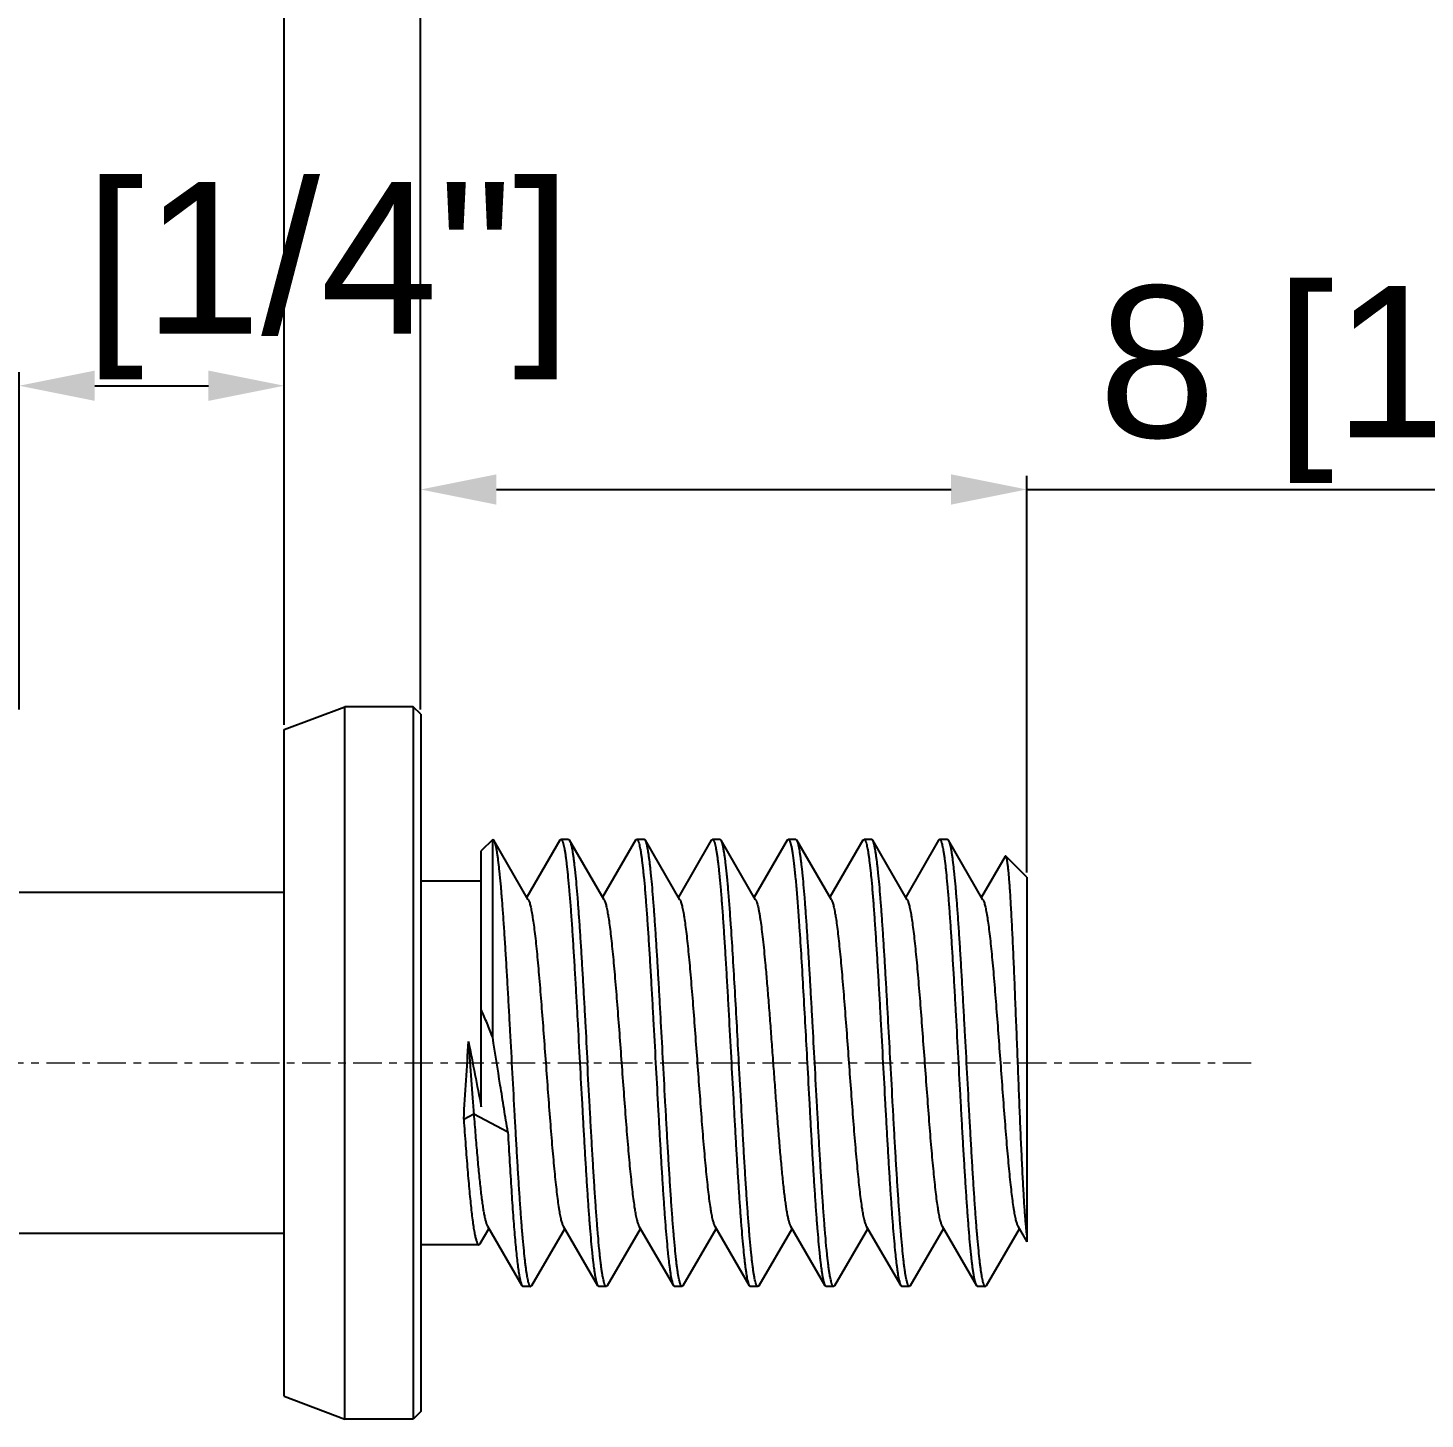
# Model space of a CAD drawing. Header units: millimetres. Extents: x 389 to 17466, y 310 to 5904.
# Drawn here: x 7328.3 to 7346.74, y 452.71 to 471.07 of the extents above; entities that cross this region are included whole.
import ezdxf

# ---------------------------------------------------------------- set-up
doc = ezdxf.new("R2010")
doc.units = ezdxf.units.MM
doc.linetypes.add('CENTER', pattern=[0.6, 0.375, -0.075, 0.075, -0.075])
doc.layers.add('02___PRT_ALL_AXES', color=7, linetype='Continuous')
doc.styles.get("Standard").update_dxf_attribs({"font": 'arial.ttf'})
doc.dimstyles.new('缩小5倍', dxfattribs={"dimtxt": 15, "dimasz": 10, "dimexe": 0.18, "dimexo": 0.0625, "dimgap": 0.09, "dimtad": 1, "dimtoh": 1, "dimdec": 3, "dimzin": 9, "dimdsep": 46, "dimtxsty": 'Standard', "dimblk": '_FILLED', "dimcen": 0.09, "dimclrd": 256, "dimclre": 256, "dimclrt": 256, "dimazin": 2, "dimtfac": 1, "dimtdec": 3, "dimtofl": 0, "dimtmove": 0, "dimatfit": 3, "dimldrblk": '_FILLED', "dimfxl": 1, "dimtolj": 1, "dimtzin": 0, "dimarcsym": 0})

# ---------------------------------------------------------------- blocks, each defined once
blk = doc.blocks.new('_FILLED')
at = {"color": 0, "linetype": 'ByBlock'}
blk.add_solid([(0, 0), (-1, 0.2), (-1, -0.2)], dxfattribs=at)
blk = doc.blocks.new('*D86')
at = {"lineweight": -2, "transparency": 16777216}
for p, q in [((7328.187, 462.071), (7328.187, 466.524)), ((7331.687, 461.871), (7331.687, 466.524)), ((7329.187, 466.344), (7330.687, 466.344))]:
    blk.add_line(p, q, dxfattribs=at)
at = {"layer": 'Defpoints', "color": 0, "transparency": 16777216}
for p in [(7331.687, 466.344), (7328.187, 462.008), (7331.687, 461.808)]:
    blk.add_point(p, dxfattribs=at)
at = {"lineweight": -2, "transparency": 16777216, "rotation": 180}
blk.add_blockref('_FILLED', (7328.187, 466.344), dxfattribs=at)
at = {"lineweight": -2, "transparency": 16777216}
blk.add_blockref('_FILLED', (7331.687, 466.344), dxfattribs=at)
at = {"lineweight": 5, "transparency": 16777216, "insert": (7329.937, 467.729), "char_height": 2, "attachment_point": 5}
blk.add_mtext('\\A1;3.5 [1/4"]', dxfattribs=at)
blk = doc.blocks.new('*D87')
at = {"lineweight": -2, "transparency": 16777216}
for p, q in [((7331.687, 461.871), (7331.687, 471.726)), ((7333.487, 462.071), (7333.487, 471.726)), ((7330.687, 471.546), (7329.687, 471.546)), ((7334.487, 471.546), (7335.487, 471.546))]:
    blk.add_line(p, q, dxfattribs=at)
at = {"layer": 'Defpoints', "color": 0, "transparency": 16777216}
for p in [(7333.487, 471.546), (7333.487, 462.008), (7331.687, 461.808)]:
    blk.add_point(p, dxfattribs=at)
at = {"lineweight": -2, "transparency": 16777216}
blk.add_blockref('_FILLED', (7331.687, 471.546), dxfattribs=at)
at = {"lineweight": -2, "transparency": 16777216, "rotation": 180}
blk.add_blockref('_FILLED', (7333.487, 471.546), dxfattribs=at)
at = {"lineweight": 5, "transparency": 16777216, "insert": (7332.587, 472.918), "char_height": 2, "attachment_point": 5}
blk.add_mtext('\\A1;1.8 [0"]', dxfattribs=at)
blk = doc.blocks.new('*D88')
at = {"lineweight": -2, "transparency": 16777216}
for p, q in [((7333.487, 462.071), (7333.487, 465.155)), ((7341.487, 459.921), (7341.487, 465.155)), ((7334.487, 464.975), (7340.487, 464.975)), ((7341.487, 464.975), (7351.131, 464.975))]:
    blk.add_line(p, q, dxfattribs=at)
at = {"layer": 'Defpoints', "color": 0, "transparency": 16777216}
for p in [(7341.487, 464.975), (7333.487, 462.008), (7341.487, 459.858)]:
    blk.add_point(p, dxfattribs=at)
at = {"lineweight": -2, "transparency": 16777216, "rotation": 180}
blk.add_blockref('_FILLED', (7333.487, 464.975), dxfattribs=at)
at = {"lineweight": -2, "transparency": 16777216}
blk.add_blockref('_FILLED', (7341.487, 464.975), dxfattribs=at)
at = {"lineweight": 5, "transparency": 16777216, "insert": (7346.809, 466.36), "char_height": 2, "attachment_point": 5}
blk.add_mtext('\\A1;8 [1/4"]', dxfattribs=at)

msp = doc.modelspace()

# ---------------------------------------------------------------- linework, layer by layer
at = {"color": 7, "linetype": 'Continuous'}
for p, q in [((7331.6874, 461.8082), (7332.4874, 462.1082)), ((7332.4874, 452.7082), (7332.4874, 462.1082)), ((7333.3874, 462.1082), (7333.3874, 452.7082)), ((7333.4874, 462.0082), (7333.3874, 462.1082)), ((7333.4874, 462.0081), (7333.4874, 452.8082)), ((7331.6874, 453.0082), (7331.6874, 461.8082)), ((7334.9075, 459.5615), (7334.4523, 460.3454)), ((7335.3226, 460.3454), (7334.8874, 459.596)), ((7335.3226, 460.3454), (7335.3374, 460.3582)), ((7335.4374, 460.3582), (7335.4523, 460.3454)), ((7335.9075, 459.5615), (7335.4523, 460.3454)), ((7336.3226, 460.3454), (7335.8874, 459.596)), ((7336.3226, 460.3454), (7336.3374, 460.3582)), ((7336.4523, 460.3454), (7336.4374, 460.3582)), ((7336.9075, 459.5615), (7336.4523, 460.3454)), ((7337.3226, 460.3454), (7336.8874, 459.596)), ((7337.3226, 460.3454), (7337.3374, 460.3582)), ((7337.4523, 460.3454), (7337.4374, 460.3582)), ((7337.9075, 459.5615), (7337.4523, 460.3454)), ((7338.3226, 460.3454), (7337.8874, 459.596)), ((7338.3226, 460.3454), (7338.3374, 460.3582)), ((7338.4523, 460.3454), (7338.4374, 460.3582)), ((7338.9075, 459.5615), (7338.4523, 460.3454)), ((7339.3226, 460.3454), (7338.8874, 459.596)), ((7339.3226, 460.3454), (7339.3374, 460.3582)), ((7339.4523, 460.3454), (7339.4374, 460.3582)), ((7339.9075, 459.5615), (7339.4523, 460.3454)), ((7340.3226, 460.3454), (7339.8874, 459.596)), ((7340.3374, 460.3582), (7340.3226, 460.3454)), ((7340.9075, 459.5615), (7340.4523, 460.3454)), ((7341.1992, 460.1327), (7340.8874, 459.596)), ((7341.4874, 459.8582), (7341.2093, 460.1363)), ((7341.4874, 459.8582), (7341.4874, 455.0484)), ((7334.055, 456.6665), (7334.1874, 456.7374)), ((7334.1874, 456.7374), (7334.6374, 456.4966)), ((7334.2732, 455.0239), (7334.3874, 455.2203)), ((7334.3673, 455.2549), (7334.8226, 454.471)), ((7334.9523, 454.471), (7335.3874, 455.2203)), ((7335.3673, 455.2549), (7335.8226, 454.471)), ((7335.9523, 454.471), (7336.3874, 455.2203)), ((7336.3673, 455.2549), (7336.8226, 454.471)), ((7336.9523, 454.471), (7337.3874, 455.2203)), ((7337.3673, 455.2549), (7337.8226, 454.471)), ((7337.9523, 454.471), (7338.3874, 455.2203)), ((7338.3673, 455.2549), (7338.8226, 454.471)), ((7338.9523, 454.471), (7339.3874, 455.2203)), ((7339.3673, 455.2549), (7339.8226, 454.471)), ((7339.9523, 454.471), (7340.3874, 455.2203)), ((7340.3673, 455.2549), (7340.8226, 454.471)), ((7340.9523, 454.471), (7341.3874, 455.2203)), ((7341.3673, 455.2549), (7341.4874, 455.0484)), ((7334.255, 455.0082), (7333.4874, 455.0082)), ((7334.8226, 454.471), (7334.8374, 454.4582)), ((7335.8226, 454.471), (7335.8374, 454.4582)), ((7335.9523, 454.471), (7335.9374, 454.4582)), ((7336.8226, 454.471), (7336.8374, 454.4582)), ((7336.9523, 454.471), (7336.9374, 454.4582)), ((7337.8226, 454.471), (7337.8374, 454.4582)), ((7337.9523, 454.471), (7337.9374, 454.4582)), ((7338.8226, 454.471), (7338.8374, 454.4582)), ((7338.9523, 454.471), (7338.9374, 454.4582)), ((7339.8226, 454.471), (7339.8374, 454.4582)), ((7339.9523, 454.471), (7339.9374, 454.4582)), ((7340.9374, 454.4582), (7340.9523, 454.471)), ((7331.6874, 453.0082), (7332.4874, 452.7082)), ((7333.4874, 452.8082), (7333.3874, 452.7082))]:
    msp.add_line(p, q, dxfattribs=at)
at = {"color": 1, "linetype": 'CENTER', "lineweight": 5}
msp.add_line((7323.8226, 457.4082), (7344.5298, 457.4082), dxfattribs=at)
at = {"color": 7, "linetype": 'Continuous'}
msp.add_arc((6945.6431, 481.2958), 389.1919, 356.371726, 356.522896, dxfattribs=at)
for points, knots in [([(7335.3374, 460.3582), (7335.3381, 460.3582), (7335.3394, 460.358), (7335.3414, 460.3573), (7335.3434, 460.3562), (7335.3462, 460.3539), (7335.3496, 460.3499), (7335.3534, 460.3436), (7335.3573, 460.3356), (7335.3611, 460.3258), (7335.365, 460.3143), (7335.3705, 460.2955), (7335.3772, 460.2676), (7335.3849, 460.229), (7335.3926, 460.1836), (7335.4004, 460.1315), (7335.4081, 460.0729), (7335.4159, 460.0078), (7335.4237, 459.9365), (7335.4344, 459.8294), (7335.4477, 459.6813), (7335.4632, 459.4875), (7335.4787, 459.2737), (7335.4942, 459.0419), (7335.5097, 458.7944), (7335.5252, 458.5335), (7335.5408, 458.2618), (7335.5617, 457.8855), (7335.5771, 457.6), (7335.5874, 457.4082)], [0, 0, 0, 0, 0.0006617, 0.0013565, 0.0021131, 0.0029536, 0.0049446, 0.0074147, 0.0104051, 0.0139384, 0.0180276, 0.0226792, 0.0336784, 0.0469408, 0.0624552, 0.0801943, 0.1001202, 0.1221922, 0.1463618, 0.1725707, 0.2308628, 0.2965199, 0.368922, 0.4473746, 0.53113, 0.6193881, 0.7112932, 0.8059696, 1, 1, 1, 1]), ([(7335.4523, 460.3454), (7335.4536, 460.3431), (7335.4562, 460.3379), (7335.4599, 460.3292), (7335.4635, 460.3189), (7335.4687, 460.3022), (7335.475, 460.2775), (7335.4822, 460.2431), (7335.4895, 460.2027), (7335.4968, 460.1564), (7335.5041, 460.1042), (7335.5114, 460.0463), (7335.5187, 459.9828), (7335.5288, 459.8873), (7335.5413, 459.7549), (7335.5559, 459.5813), (7335.5704, 459.3891), (7335.585, 459.1801), (7335.5997, 458.9561), (7335.6143, 458.7188), (7335.6289, 458.4703), (7335.6435, 458.2128), (7335.6632, 457.8578), (7335.6777, 457.5888), (7335.6874, 457.4082)], [0, 0, 0, 0, 0.002715, 0.0059096, 0.0095964, 0.0137827, 0.0236641, 0.0355629, 0.0494732, 0.0653773, 0.0832456, 0.1030456, 0.1247416, 0.1482878, 0.2007331, 0.2599516, 0.3254442, 0.3966589, 0.4729946, 0.5538058, 0.6384108, 0.7260805, 0.8160817, 1, 1, 1, 1]), ([(7336.3374, 460.3582), (7336.3381, 460.3582), (7336.3394, 460.358), (7336.3414, 460.3573), (7336.3434, 460.3562), (7336.3462, 460.3539), (7336.3496, 460.3499), (7336.3534, 460.3436), (7336.3573, 460.3356), (7336.3611, 460.3258), (7336.365, 460.3143), (7336.3705, 460.2955), (7336.3772, 460.2676), (7336.3849, 460.229), (7336.3926, 460.1836), (7336.4004, 460.1315), (7336.4081, 460.0729), (7336.4159, 460.0078), (7336.4237, 459.9365), (7336.4344, 459.8294), (7336.4477, 459.6813), (7336.4632, 459.4875), (7336.4787, 459.2737), (7336.4942, 459.0419), (7336.5097, 458.7944), (7336.5252, 458.5335), (7336.5408, 458.2618), (7336.5617, 457.8855), (7336.5771, 457.6), (7336.5874, 457.4082)], [0, 0, 0, 0, 0.0006617, 0.0013565, 0.0021131, 0.0029536, 0.0049446, 0.0074147, 0.0104051, 0.0139384, 0.0180276, 0.0226792, 0.0336784, 0.0469408, 0.0624552, 0.0801943, 0.1001202, 0.1221922, 0.1463618, 0.1725707, 0.2308628, 0.2965199, 0.368922, 0.4473746, 0.53113, 0.6193881, 0.7112932, 0.8059696, 1, 1, 1, 1]), ([(7336.6874, 457.4082), (7336.6777, 457.5888), (7336.6632, 457.8578), (7336.6435, 458.2128), (7336.6289, 458.4703), (7336.6143, 458.7188), (7336.5997, 458.9561), (7336.585, 459.1802), (7336.5704, 459.3892), (7336.5559, 459.5813), (7336.5413, 459.7549), (7336.5288, 459.8873), (7336.5187, 459.9828), (7336.5114, 460.0463), (7336.5041, 460.1042), (7336.4968, 460.1564), (7336.4895, 460.2027), (7336.4822, 460.2431), (7336.475, 460.2775), (7336.4687, 460.3022), (7336.4635, 460.3189), (7336.4599, 460.3292), (7336.4562, 460.3379), (7336.4536, 460.3431), (7336.4523, 460.3454)], [0, 0, 0, 0, 0.1839184, 0.2739199, 0.36159, 0.4461955, 0.5270072, 0.6033431, 0.6745574, 0.7400498, 0.799268, 0.8517131, 0.8752592, 0.8969551, 0.916755, 0.9346231, 0.9505271, 0.9644375, 0.9763361, 0.9862173, 0.9904036, 0.9940905, 0.997285, 1, 1, 1, 1]), ([(7337.3374, 460.3582), (7337.3381, 460.3582), (7337.3394, 460.358), (7337.3414, 460.3573), (7337.3434, 460.3562), (7337.3462, 460.3539), (7337.3496, 460.3499), (7337.3534, 460.3436), (7337.3573, 460.3356), (7337.3611, 460.3258), (7337.365, 460.3143), (7337.3705, 460.2955), (7337.3772, 460.2676), (7337.3849, 460.229), (7337.3926, 460.1836), (7337.4004, 460.1315), (7337.4081, 460.0729), (7337.4159, 460.0078), (7337.4237, 459.9365), (7337.4344, 459.8294), (7337.4477, 459.6813), (7337.4632, 459.4875), (7337.4787, 459.2737), (7337.4942, 459.0419), (7337.5097, 458.7944), (7337.5252, 458.5335), (7337.5408, 458.2618), (7337.5617, 457.8855), (7337.5771, 457.6), (7337.5874, 457.4082)], [0, 0, 0, 0, 0.0006617, 0.0013565, 0.0021131, 0.0029536, 0.0049446, 0.0074147, 0.0104051, 0.0139384, 0.0180276, 0.0226792, 0.0336784, 0.0469408, 0.0624552, 0.0801943, 0.1001202, 0.1221922, 0.1463618, 0.1725707, 0.2308628, 0.2965199, 0.368922, 0.4473746, 0.53113, 0.6193881, 0.7112932, 0.8059696, 1, 1, 1, 1]), ([(7337.5836, 459.1993), (7337.5783, 459.2766), (7337.5679, 459.424), (7337.5517, 459.6336), (7337.5378, 459.7938), (7337.5265, 459.9096), (7337.5183, 459.9866), (7337.5101, 460.0568), (7337.502, 460.12), (7337.4939, 460.1759), (7337.4857, 460.2245), (7337.4787, 460.2603), (7337.473, 460.2851), (7337.4689, 460.301), (7337.4648, 460.3148), (7337.4608, 460.3268), (7337.4567, 460.3369), (7337.4538, 460.3428), (7337.4523, 460.3454)], [0, 0, 0, 0, 0.2009949, 0.3835299, 0.5455397, 0.6183339, 0.6854068, 0.7465848, 0.801704, 0.8506401, 0.8932848, 0.9295474, 0.9452728, 0.9593924, 0.9719097, 0.9828335, 0.9921834, 1, 1, 1, 1]), ([(7338.3374, 460.3582), (7338.3382, 460.3582), (7338.3398, 460.358), (7338.3421, 460.357), (7338.3444, 460.3554), (7338.3467, 460.3533), (7338.349, 460.3505), (7338.3522, 460.3457), (7338.3562, 460.3382), (7338.3607, 460.3272), (7338.3652, 460.3139), (7338.3697, 460.2982), (7338.3742, 460.2801), (7338.3788, 460.2596), (7338.3833, 460.2368), (7338.3879, 460.2117), (7338.3942, 460.1736), (7338.402, 460.1204), (7338.411, 460.0498), (7338.4201, 459.9705), (7338.4292, 459.8828), (7338.4383, 459.787), (7338.4508, 459.6438), (7338.4663, 459.4471), (7338.4778, 459.2849), (7338.4836, 459.1993)], [0, 0, 0, 0, 0.0019584, 0.0040487, 0.0063801, 0.0090318, 0.012058, 0.0154946, 0.0236864, 0.0337325, 0.0456922, 0.0595921, 0.0754434, 0.0932491, 0.1130077, 0.1347137, 0.1583549, 0.2113742, 0.271921, 0.3398232, 0.4148561, 0.496783, 0.5853493, 0.7812858, 1, 1, 1, 1]), ([(7338.6874, 457.4082), (7338.6777, 457.5888), (7338.6632, 457.8578), (7338.6435, 458.2128), (7338.6289, 458.4703), (7338.6143, 458.7188), (7338.5996, 458.9561), (7338.585, 459.1802), (7338.5704, 459.3892), (7338.5559, 459.5813), (7338.5413, 459.7549), (7338.5288, 459.8873), (7338.5187, 459.9828), (7338.5114, 460.0463), (7338.5041, 460.1042), (7338.4968, 460.1564), (7338.4895, 460.2027), (7338.4822, 460.2431), (7338.475, 460.2775), (7338.4687, 460.3022), (7338.4635, 460.3189), (7338.4599, 460.3292), (7338.4562, 460.3379), (7338.4536, 460.3431), (7338.4523, 460.3454)], [0, 0, 0, 0, 0.1839192, 0.2739213, 0.361592, 0.4461982, 0.5270107, 0.6033468, 0.67456, 0.740051, 0.7992684, 0.8517131, 0.875259, 0.8969549, 0.9167547, 0.9346229, 0.950527, 0.9644373, 0.976336, 0.9862173, 0.9904036, 0.9940905, 0.997285, 1, 1, 1, 1]), ([(7339.3374, 460.3582), (7339.3381, 460.3582), (7339.3394, 460.358), (7339.3414, 460.3573), (7339.3434, 460.3562), (7339.3462, 460.3539), (7339.3496, 460.3499), (7339.3534, 460.3436), (7339.3573, 460.3356), (7339.3611, 460.3258), (7339.365, 460.3143), (7339.3705, 460.2955), (7339.3772, 460.2676), (7339.3849, 460.229), (7339.3926, 460.1836), (7339.4004, 460.1315), (7339.4081, 460.0729), (7339.4159, 460.0078), (7339.4237, 459.9365), (7339.4344, 459.8294), (7339.4477, 459.6813), (7339.4632, 459.4875), (7339.4787, 459.2737), (7339.4942, 459.0419), (7339.5097, 458.7944), (7339.5252, 458.5335), (7339.5408, 458.2618), (7339.5617, 457.8855), (7339.5771, 457.6), (7339.5874, 457.4082)], [0, 0, 0, 0, 0.0006617, 0.0013565, 0.0021131, 0.0029536, 0.0049446, 0.0074147, 0.0104051, 0.0139384, 0.0180276, 0.0226792, 0.0336784, 0.0469408, 0.0624552, 0.0801943, 0.1001202, 0.1221922, 0.1463618, 0.1725707, 0.2308628, 0.2965199, 0.368922, 0.4473746, 0.53113, 0.6193881, 0.7112932, 0.8059696, 1, 1, 1, 1]), ([(7339.6874, 457.4082), (7339.6777, 457.5888), (7339.6632, 457.8578), (7339.6435, 458.2128), (7339.6289, 458.4703), (7339.6143, 458.7188), (7339.5996, 458.9561), (7339.585, 459.1802), (7339.5704, 459.3892), (7339.5559, 459.5813), (7339.5413, 459.7549), (7339.5288, 459.8873), (7339.5187, 459.9828), (7339.5114, 460.0463), (7339.5041, 460.1042), (7339.4968, 460.1564), (7339.4895, 460.2027), (7339.4822, 460.2431), (7339.475, 460.2775), (7339.4687, 460.3022), (7339.4635, 460.3189), (7339.4599, 460.3292), (7339.4562, 460.3379), (7339.4536, 460.3431), (7339.4523, 460.3454)], [0, 0, 0, 0, 0.1839196, 0.2739218, 0.3615926, 0.4461989, 0.5270115, 0.6033477, 0.6745607, 0.7400514, 0.7992684, 0.8517128, 0.8752588, 0.8969545, 0.9167544, 0.9346227, 0.9505268, 0.9644371, 0.9763359, 0.9862174, 0.9904036, 0.9940905, 0.997285, 1, 1, 1, 1]), ([(7340.8226, 454.471), (7340.8212, 454.4734), (7340.8185, 454.4788), (7340.8147, 454.4878), (7340.811, 454.4985), (7340.8057, 454.516), (7340.7992, 454.542), (7340.7917, 454.5781), (7340.7842, 454.6207), (7340.7767, 454.6695), (7340.7691, 454.7246), (7340.7616, 454.7857), (7340.7541, 454.8528), (7340.7436, 454.9536), (7340.7307, 455.0933), (7340.7157, 455.2764), (7340.7007, 455.4788), (7340.6856, 455.6987), (7340.6706, 455.9341), (7340.6555, 456.1828), (7340.6404, 456.4427), (7340.6253, 456.7114), (7340.6051, 457.0799), (7340.5801, 457.5439), (7340.5551, 458.0058), (7340.5348, 458.3678), (7340.5197, 458.6279), (7340.5046, 458.877), (7340.4895, 459.1127), (7340.4745, 459.333), (7340.4595, 459.5358), (7340.4445, 459.7193), (7340.4316, 459.8594), (7340.4211, 459.9606), (7340.4136, 460.0279), (7340.406, 460.0893), (7340.3985, 460.1446), (7340.391, 460.1937), (7340.3835, 460.2365), (7340.376, 460.2729), (7340.3695, 460.2991), (7340.3642, 460.3168), (7340.3604, 460.3277), (7340.3567, 460.3369), (7340.3529, 460.3445), (7340.3492, 460.3504), (7340.3454, 460.3547), (7340.342, 460.3571), (7340.3394, 460.358), (7340.3381, 460.3582), (7340.3374, 460.3582)], [0, 0, 0, 0, 0.0013996, 0.0030535, 0.0049683, 0.007148, 0.012309, 0.01854, 0.0258355, 0.0341859, 0.0435758, 0.0539849, 0.0653926, 0.0777753, 0.1053508, 0.13647, 0.1708529, 0.208193, 0.2481532, 0.2903734, 0.3344732, 0.3800531, 0.4267024, 0.5215144, 0.6154879, 0.6610959, 0.7052323, 0.7474981, 0.7875117, 0.8249132, 0.8593644, 0.8905581, 0.9182145, 0.9306392, 0.9420899, 0.9525437, 0.9619789, 0.9703749, 0.9777171, 0.9839953, 0.9892029, 0.9914058, 0.9933438, 0.9950206, 0.9964424, 0.9976199, 0.9985732, 0.9993409, 0.999678, 1, 1, 1, 1]), ([(7340.4374, 460.3582), (7340.438, 460.3582), (7340.4393, 460.358), (7340.4419, 460.3572), (7340.4452, 460.3549), (7340.4489, 460.3507), (7340.4511, 460.3473), (7340.4523, 460.3454)], [0, 0, 0, 0, 0.0914047, 0.1869148, 0.4034094, 0.6708044, 1, 1, 1, 1]), ([(7340.4523, 460.3454), (7340.4536, 460.343), (7340.4564, 460.3376), (7340.4601, 460.3285), (7340.4639, 460.3178), (7340.4692, 460.3004), (7340.4757, 460.2744), (7340.4832, 460.2382), (7340.4907, 460.1957), (7340.4982, 460.1469), (7340.5057, 460.0918), (7340.5132, 460.0307), (7340.5208, 459.9636), (7340.5312, 459.8628), (7340.5441, 459.7231), (7340.5591, 459.54), (7340.5742, 459.3376), (7340.5892, 459.1177), (7340.6043, 458.8823), (7340.6194, 458.6335), (7340.6344, 458.3737), (7340.6495, 458.105), (7340.6698, 457.7364), (7340.6947, 457.2725), (7340.7198, 456.8105), (7340.7401, 456.4485), (7340.7552, 456.1884), (7340.7702, 455.9394), (7340.7853, 455.7037), (7340.8004, 455.4834), (7340.8154, 455.2806), (7340.8304, 455.0971), (7340.8433, 454.957), (7340.8537, 454.8558), (7340.8613, 454.7885), (7340.8688, 454.7271), (7340.8763, 454.6718), (7340.8839, 454.6227), (7340.8914, 454.5799), (7340.8988, 454.5435), (7340.9053, 454.5172), (7340.9106, 454.4996), (7340.9144, 454.4887), (7340.9182, 454.4795), (7340.9219, 454.4719), (7340.9257, 454.466), (7340.9294, 454.4616), (7340.9328, 454.4592), (7340.9355, 454.4583), (7340.9368, 454.4582), (7340.9374, 454.4582)], [0, 0, 0, 0, 0.0013998, 0.003054, 0.004969, 0.0071485, 0.0123088, 0.0185403, 0.0258361, 0.0341859, 0.0435758, 0.0539855, 0.065393, 0.0777753, 0.1053514, 0.1364702, 0.1708531, 0.2081935, 0.2481534, 0.290374, 0.3344735, 0.3800536, 0.4267029, 0.5215148, 0.6154883, 0.6610963, 0.7052329, 0.7474983, 0.7875123, 0.8249134, 0.8593648, 0.8905587, 0.9182145, 0.9306393, 0.9420907, 0.9525439, 0.9619786, 0.9703755, 0.9777176, 0.9839952, 0.9892031, 0.9914064, 0.9933444, 0.9950208, 0.9964421, 0.9976194, 0.9985727, 0.9993408, 0.999678, 1, 1, 1, 1]), ([(7341.2093, 460.1363), (7341.2089, 460.1367), (7341.2081, 460.1374), (7341.2068, 460.138), (7341.2055, 460.1382), (7341.2042, 460.138), (7341.2029, 460.1372), (7341.201, 460.1356), (7341.1999, 460.1339), (7341.1992, 460.1327)], [0, 0, 0, 0, 0.126245, 0.2343843, 0.3325163, 0.4312349, 0.5409651, 0.6694803, 1, 1, 1, 1]), ([(7341.4328, 455.9051), (7341.4276, 456.0039), (7341.4176, 456.2104), (7341.4033, 456.5313), (7341.3891, 456.8722), (7341.3749, 457.2258), (7341.3609, 457.5852), (7341.3469, 457.9431), (7341.3329, 458.2926), (7341.3191, 458.6268), (7341.3074, 458.8929), (7341.298, 459.0935), (7341.2911, 459.233), (7341.2842, 459.3643), (7341.2774, 459.4869), (7341.2706, 459.6), (7341.2638, 459.7034), (7341.257, 459.7964), (7341.2503, 459.8787), (7341.2445, 459.9405), (7341.2398, 459.9843), (7341.2364, 460.0129), (7341.2331, 460.0385), (7341.2297, 460.0613), (7341.2264, 460.0811), (7341.223, 460.0979), (7341.2197, 460.1118), (7341.2169, 460.1215), (7341.2145, 460.1277), (7341.2128, 460.1313), (7341.2112, 460.1341), (7341.2099, 460.1357), (7341.2093, 460.1363)], [0, 0, 0, 0, 0.0699929, 0.1462907, 0.2272966, 0.3113444, 0.3967347, 0.4817693, 0.5647849, 0.6441835, 0.7184626, 0.7532455, 0.7862415, 0.8173022, 0.8462851, 0.8730654, 0.8975228, 0.9195537, 0.9390661, 0.9559774, 0.9634382, 0.9702261, 0.9763343, 0.9817581, 0.9864954, 0.9905453, 0.9939085, 0.9965898, 0.9976792, 0.9986058, 0.9993757, 1, 1, 1, 1]), ([(7334.9075, 459.5615), (7334.9088, 459.5593), (7334.9113, 459.5545), (7334.9164, 459.5434), (7334.9225, 459.5268), (7334.9296, 459.5036), (7334.9367, 459.4761), (7334.9439, 459.4444), (7334.951, 459.4085), (7334.9581, 459.3686), (7334.9681, 459.3076), (7334.9803, 459.2217), (7334.9945, 459.1077), (7335.0088, 458.9799), (7335.023, 458.8392), (7335.0373, 458.687), (7335.0569, 458.4643), (7335.0809, 458.1669), (7335.1092, 457.7938), (7335.1374, 457.4082), (7335.1657, 457.0226), (7335.1939, 456.6495), (7335.218, 456.352), (7335.2375, 456.1294), (7335.2518, 455.9771), (7335.2661, 455.8365), (7335.2803, 455.7087), (7335.2945, 455.5947), (7335.3068, 455.5088), (7335.3167, 455.4478), (7335.3238, 455.4079), (7335.331, 455.372), (7335.3381, 455.3403), (7335.3452, 455.3128), (7335.3523, 455.2896), (7335.3585, 455.2729), (7335.3635, 455.2619), (7335.366, 455.2571), (7335.3673, 455.2549)], [0, 0, 0, 0, 0.0017561, 0.0037379, 0.0083968, 0.013998, 0.0205452, 0.0280359, 0.0364635, 0.045815, 0.0560734, 0.0792387, 0.1057878, 0.1355132, 0.168181, 0.2035295, 0.2412756, 0.322726, 0.4099062, 0.4999996, 0.5900929, 0.6772732, 0.7587237, 0.7964691, 0.8318185, 0.8644853, 0.8942119, 0.9207598, 0.9439265, 0.9541846, 0.9635348, 0.9719626, 0.9794548, 0.9860015, 0.9916014, 0.9962607, 0.9982434, 1, 1, 1, 1]), ([(7335.9075, 459.5615), (7335.9088, 459.5593), (7335.9113, 459.5545), (7335.9164, 459.5434), (7335.9225, 459.5268), (7335.9296, 459.5036), (7335.9367, 459.4761), (7335.9439, 459.4444), (7335.951, 459.4085), (7335.9582, 459.3686), (7335.9681, 459.3076), (7335.9803, 459.2217), (7335.9945, 459.1077), (7336.0088, 458.9799), (7336.023, 458.8392), (7336.0373, 458.687), (7336.0569, 458.4643), (7336.0809, 458.1669), (7336.1092, 457.7938), (7336.1374, 457.4082), (7336.1657, 457.0226), (7336.1939, 456.6495), (7336.218, 456.352), (7336.2375, 456.1294), (7336.2518, 455.9771), (7336.2661, 455.8365), (7336.2803, 455.7087), (7336.2945, 455.5947), (7336.3068, 455.5088), (7336.3167, 455.4478), (7336.3238, 455.4079), (7336.331, 455.372), (7336.3381, 455.3403), (7336.3452, 455.3128), (7336.3523, 455.2896), (7336.3585, 455.2729), (7336.3635, 455.2619), (7336.366, 455.2571), (7336.3673, 455.2549)], [0, 0, 0, 0, 0.0017568, 0.0037392, 0.0083973, 0.0139971, 0.0205453, 0.0280372, 0.0364638, 0.0458142, 0.0560737, 0.0792389, 0.1057882, 0.1355134, 0.1681815, 0.2035297, 0.2412762, 0.3227266, 0.4099068, 0.5000001, 0.5900933, 0.6772735, 0.7587239, 0.7964706, 0.8318186, 0.8644869, 0.8942119, 0.9207615, 0.9439263, 0.9541858, 0.9635367, 0.9719632, 0.9794547, 0.9860029, 0.9916032, 0.9962612, 0.9982434, 1, 1, 1, 1]), ([(7336.9075, 459.5615), (7336.9088, 459.5593), (7336.9113, 459.5545), (7336.9164, 459.5434), (7336.9225, 459.5268), (7336.9296, 459.5036), (7336.9367, 459.4761), (7336.9439, 459.4444), (7336.951, 459.4085), (7336.9582, 459.3686), (7336.9681, 459.3076), (7336.9803, 459.2217), (7336.9945, 459.1077), (7337.0088, 458.9799), (7337.023, 458.8392), (7337.0373, 458.687), (7337.0569, 458.4643), (7337.0809, 458.1669), (7337.1092, 457.7938), (7337.1374, 457.4082), (7337.1657, 457.0226), (7337.1939, 456.6495), (7337.218, 456.352), (7337.2375, 456.1294), (7337.2518, 455.9771), (7337.2661, 455.8365), (7337.2803, 455.7087), (7337.2945, 455.5947), (7337.3068, 455.5088), (7337.3167, 455.4478), (7337.3238, 455.4079), (7337.331, 455.372), (7337.3381, 455.3403), (7337.3452, 455.3128), (7337.3523, 455.2896), (7337.3585, 455.2729), (7337.3635, 455.2619), (7337.366, 455.2571), (7337.3673, 455.2549)], [0, 0, 0, 0, 0.0017563, 0.0037388, 0.0083983, 0.0139986, 0.0205451, 0.0280369, 0.0364649, 0.0458155, 0.0560734, 0.07924, 0.1057879, 0.1355145, 0.1681812, 0.2035307, 0.241276, 0.3227265, 0.4099068, 0.5000002, 0.5900936, 0.6772738, 0.7587243, 0.79647, 0.831819, 0.8644863, 0.8942122, 0.9207608, 0.9439266, 0.9541847, 0.963536, 0.971964, 0.9794548, 0.9860017, 0.9916026, 0.996262, 0.998244, 1, 1, 1, 1]), ([(7337.9075, 459.5615), (7337.9089, 459.559), (7337.9117, 459.5537), (7337.9156, 459.545), (7337.9196, 459.5349), (7337.925, 459.519), (7337.9318, 459.4958), (7337.9396, 459.4641), (7337.9474, 459.4273), (7337.9552, 459.3856), (7337.963, 459.3391), (7337.9739, 459.2678), (7337.9874, 459.1675), (7338.0029, 459.0343), (7338.0185, 458.8853), (7338.0285, 458.7808), (7338.0336, 458.7261)], [0, 0, 0, 0, 0.0099231, 0.0212388, 0.0339791, 0.0481644, 0.0809009, 0.119464, 0.1638206, 0.2139136, 0.269642, 0.3308782, 0.4693299, 0.6280389, 0.8055742, 1, 1, 1, 1]), ([(7338.9075, 459.5615), (7338.9088, 459.5593), (7338.9113, 459.5545), (7338.9164, 459.5434), (7338.9225, 459.5268), (7338.9296, 459.5036), (7338.9367, 459.4761), (7338.9439, 459.4444), (7338.951, 459.4085), (7338.9582, 459.3686), (7338.9681, 459.3076), (7338.9803, 459.2217), (7338.9945, 459.1077), (7339.0088, 458.9799), (7339.023, 458.8392), (7339.0373, 458.687), (7339.0569, 458.4643), (7339.0809, 458.1669), (7339.1092, 457.7938), (7339.1374, 457.4082), (7339.1657, 457.0226), (7339.1939, 456.6495), (7339.218, 456.352), (7339.2375, 456.1294), (7339.2518, 455.9771), (7339.2661, 455.8365), (7339.2803, 455.7087), (7339.2945, 455.5947), (7339.3068, 455.5088), (7339.3167, 455.4478), (7339.3238, 455.4079), (7339.331, 455.372), (7339.3381, 455.3403), (7339.3452, 455.3128), (7339.3523, 455.2896), (7339.3585, 455.2729), (7339.3635, 455.2619), (7339.366, 455.2571), (7339.3673, 455.2549)], [0, 0, 0, 0, 0.0017566, 0.0037387, 0.0083966, 0.0139971, 0.0205453, 0.0280367, 0.0364632, 0.0458142, 0.0560736, 0.0792383, 0.105788, 0.1355128, 0.1681813, 0.2035292, 0.2412759, 0.3227263, 0.4099064, 0.4999996, 0.5900929, 0.6772731, 0.7587235, 0.7964695, 0.8318183, 0.8644857, 0.8942117, 0.9207602, 0.9439263, 0.9541852, 0.9635352, 0.9719624, 0.9794547, 0.9860022, 0.9916018, 0.9962605, 0.9982432, 1, 1, 1, 1]), ([(7339.9075, 459.5615), (7339.9088, 459.5593), (7339.9113, 459.5545), (7339.9164, 459.5434), (7339.9225, 459.5268), (7339.9296, 459.5036), (7339.9367, 459.4761), (7339.9439, 459.4444), (7339.951, 459.4085), (7339.9582, 459.3686), (7339.9681, 459.3076), (7339.9803, 459.2217), (7339.9945, 459.1077), (7340.0088, 458.9799), (7340.023, 458.8392), (7340.0373, 458.687), (7340.0569, 458.4643), (7340.0809, 458.1669), (7340.1092, 457.7938), (7340.1374, 457.4082), (7340.1657, 457.0226), (7340.1939, 456.6495), (7340.218, 456.352), (7340.2375, 456.1294), (7340.2518, 455.9771), (7340.2661, 455.8365), (7340.2803, 455.7087), (7340.2945, 455.5947), (7340.3068, 455.5088), (7340.3167, 455.4478), (7340.3238, 455.4079), (7340.331, 455.372), (7340.3381, 455.3403), (7340.3452, 455.3128), (7340.3523, 455.2896), (7340.3585, 455.2729), (7340.3635, 455.2619), (7340.366, 455.2571), (7340.3673, 455.2549)], [0, 0, 0, 0, 0.0017568, 0.0037391, 0.0083972, 0.0139971, 0.0205453, 0.0280371, 0.0364637, 0.0458142, 0.0560737, 0.0792388, 0.1057882, 0.1355133, 0.1681815, 0.2035296, 0.2412761, 0.3227265, 0.4099066, 0.4999999, 0.5900931, 0.6772733, 0.7587237, 0.7964701, 0.8318184, 0.8644863, 0.8942117, 0.9207608, 0.9439263, 0.9541856, 0.9635358, 0.9719626, 0.9794547, 0.9860027, 0.9916024, 0.9962607, 0.9982432, 1, 1, 1, 1]), ([(7340.9075, 459.5615), (7340.9088, 459.5593), (7340.9113, 459.5545), (7340.9164, 459.5434), (7340.9225, 459.5268), (7340.9296, 459.5036), (7340.9367, 459.4761), (7340.9439, 459.4444), (7340.951, 459.4085), (7340.9582, 459.3686), (7340.9681, 459.3076), (7340.9803, 459.2217), (7340.9945, 459.1077), (7341.0088, 458.9799), (7341.023, 458.8392), (7341.0373, 458.687), (7341.0569, 458.4643), (7341.0809, 458.1669), (7341.1092, 457.7938), (7341.1374, 457.4082), (7341.1657, 457.0226), (7341.1939, 456.6495), (7341.218, 456.352), (7341.2375, 456.1294), (7341.2518, 455.9771), (7341.2661, 455.8365), (7341.2803, 455.7087), (7341.2945, 455.5947), (7341.3068, 455.5088), (7341.3167, 455.4478), (7341.3238, 455.4079), (7341.331, 455.372), (7341.3381, 455.3403), (7341.3452, 455.3128), (7341.3523, 455.2896), (7341.3585, 455.2729), (7341.3635, 455.2619), (7341.366, 455.2571), (7341.3673, 455.2549)], [0, 0, 0, 0, 0.0017569, 0.0037394, 0.0083978, 0.0139974, 0.0205453, 0.0280375, 0.0364644, 0.0458144, 0.0560737, 0.0792394, 0.1057882, 0.1355139, 0.1681816, 0.2035301, 0.2412763, 0.3227267, 0.4099069, 0.5000001, 0.5900934, 0.6772735, 0.7587239, 0.7964706, 0.8318186, 0.8644869, 0.8942119, 0.9207614, 0.9439263, 0.9541858, 0.9635365, 0.9719631, 0.9794547, 0.986003, 0.991603, 0.996261, 0.9982433, 1, 1, 1, 1]), ([(7337.6874, 457.4082), (7337.6788, 457.5679), (7337.6618, 457.883), (7337.6362, 458.3453), (7337.6106, 458.7827), (7337.5927, 459.0645), (7337.5836, 459.1993)], [0, 0, 0, 0, 0.2674172, 0.5277478, 0.7741124, 1, 1, 1, 1]), ([(7338.4836, 459.1993), (7338.4927, 459.0645), (7338.5106, 458.7827), (7338.5362, 458.3453), (7338.5618, 457.883), (7338.5788, 457.5679), (7338.5874, 457.4082)], [0, 0, 0, 0, 0.2258905, 0.4722532, 0.732581, 1, 1, 1, 1]), ([(7338.0336, 458.7261), (7338.0409, 458.6472), (7338.0552, 458.4833), (7338.0758, 458.2295), (7338.0965, 457.9616), (7338.1172, 457.6842), (7338.1379, 457.4021), (7338.1585, 457.1201), (7338.1792, 456.8431), (7338.1999, 456.5757), (7338.2205, 456.3226), (7338.2411, 456.0881), (7338.2588, 455.9062), (7338.2731, 455.7731), (7338.2834, 455.6834), (7338.2938, 455.6011), (7338.3042, 455.5266), (7338.3145, 455.4602), (7338.3248, 455.402), (7338.3337, 455.359), (7338.341, 455.329), (7338.3462, 455.3098), (7338.3513, 455.2928), (7338.3565, 455.2781), (7338.3617, 455.2656), (7338.3654, 455.2582), (7338.3673, 455.2549)], [0, 0, 0, 0, 0.0680525, 0.1414208, 0.2188139, 0.2989409, 0.3804273, 0.4618829, 0.5419197, 0.6191724, 0.692324, 0.7601309, 0.8214442, 0.8493371, 0.8752304, 0.8990133, 0.920592, 0.9398791, 0.956799, 0.9712964, 0.9776224, 0.9833281, 0.9884137, 0.9928821, 0.9967399, 1, 1, 1, 1]), ([(7334.1186, 457.6914), (7334.124, 457.6079), (7334.1349, 457.4428), (7334.1518, 457.1991), (7334.169, 456.9647), (7334.1812, 456.8118), (7334.1874, 456.7374)], [0, 0, 0, 0, 0.2625167, 0.5190162, 0.7660292, 1, 1, 1, 1]), ([(7334.1186, 457.6914), (7334.1469, 457.5466), (7334.2026, 457.2585), (7334.2588, 456.9705), (7334.2874, 456.8274)], [0, 0, 0, 0, 0.5027653, 1, 1, 1, 1]), ([(7335.5874, 457.4082), (7335.5972, 457.2276), (7335.6117, 456.9586), (7335.6313, 456.6036), (7335.646, 456.3461), (7335.6606, 456.0976), (7335.6752, 455.8603), (7335.6898, 455.6362), (7335.7044, 455.4272), (7335.719, 455.2351), (7335.7335, 455.0615), (7335.746, 454.9291), (7335.7562, 454.8336), (7335.7635, 454.7701), (7335.7708, 454.7121), (7335.7781, 454.66), (7335.7854, 454.6136), (7335.7926, 454.5733), (7335.7999, 454.5389), (7335.8062, 454.5141), (7335.8113, 454.4975), (7335.815, 454.4872), (7335.8186, 454.4785), (7335.8213, 454.4733), (7335.8226, 454.471)], [0, 0, 0, 0, 0.1839192, 0.273919, 0.3615877, 0.4461925, 0.5270049, 0.6033423, 0.6745574, 0.7400492, 0.7992664, 0.8517106, 0.8752566, 0.8969523, 0.9167523, 0.9346211, 0.9505256, 0.9644361, 0.9763354, 0.9862172, 0.9904035, 0.9940904, 0.9972849, 1, 1, 1, 1]), ([(7335.9374, 454.4582), (7335.9368, 454.4582), (7335.9354, 454.4583), (7335.9334, 454.459), (7335.9315, 454.4602), (7335.9287, 454.4624), (7335.9253, 454.4665), (7335.9214, 454.4728), (7335.9176, 454.4808), (7335.9137, 454.4906), (7335.9098, 454.5021), (7335.9043, 454.5209), (7335.8976, 454.5487), (7335.8899, 454.5874), (7335.8822, 454.6328), (7335.8745, 454.6849), (7335.8667, 454.7435), (7335.8589, 454.8086), (7335.8512, 454.8799), (7335.8404, 454.987), (7335.8271, 455.1351), (7335.8117, 455.3289), (7335.7962, 455.5427), (7335.7807, 455.7745), (7335.7651, 456.022), (7335.7496, 456.2829), (7335.7341, 456.5546), (7335.7132, 456.9309), (7335.6978, 457.2163), (7335.6874, 457.4082)], [0, 0, 0, 0, 0.0006617, 0.0013565, 0.0021131, 0.0029537, 0.0049448, 0.0074151, 0.0104058, 0.0139391, 0.0180281, 0.0226798, 0.0336795, 0.0469422, 0.0624563, 0.0801957, 0.1001217, 0.1221934, 0.1463629, 0.1725717, 0.2308639, 0.2965214, 0.3689236, 0.4473759, 0.5311313, 0.6193899, 0.7112957, 0.8059713, 1, 1, 1, 1]), ([(7336.5874, 457.4082), (7336.5972, 457.2276), (7336.6117, 456.9586), (7336.6313, 456.6036), (7336.646, 456.3461), (7336.6606, 456.0976), (7336.6752, 455.8603), (7336.6898, 455.6362), (7336.7044, 455.4272), (7336.719, 455.2351), (7336.7335, 455.0615), (7336.746, 454.9291), (7336.7562, 454.8336), (7336.7635, 454.7701), (7336.7708, 454.7121), (7336.7781, 454.66), (7336.7854, 454.6136), (7336.7926, 454.5733), (7336.7999, 454.5389), (7336.8062, 454.5141), (7336.8113, 454.4975), (7336.815, 454.4872), (7336.8186, 454.4785), (7336.8213, 454.4733), (7336.8226, 454.471)], [0, 0, 0, 0, 0.1839192, 0.273919, 0.3615877, 0.4461925, 0.5270049, 0.6033423, 0.6745574, 0.7400492, 0.7992664, 0.8517106, 0.8752566, 0.8969523, 0.9167523, 0.9346211, 0.9505256, 0.9644361, 0.9763354, 0.9862172, 0.9904035, 0.9940904, 0.9972849, 1, 1, 1, 1]), ([(7336.9374, 454.4582), (7336.9368, 454.4582), (7336.9354, 454.4583), (7336.9334, 454.459), (7336.9315, 454.4602), (7336.9287, 454.4624), (7336.9253, 454.4665), (7336.9214, 454.4728), (7336.9176, 454.4808), (7336.9137, 454.4906), (7336.9098, 454.5021), (7336.9043, 454.5209), (7336.8976, 454.5487), (7336.8899, 454.5874), (7336.8822, 454.6328), (7336.8745, 454.6849), (7336.8667, 454.7435), (7336.8589, 454.8086), (7336.8512, 454.8799), (7336.8404, 454.987), (7336.8271, 455.1351), (7336.8117, 455.3289), (7336.7962, 455.5427), (7336.7807, 455.7745), (7336.7651, 456.022), (7336.7496, 456.2829), (7336.7341, 456.5546), (7336.7132, 456.9309), (7336.6978, 457.2163), (7336.6874, 457.4082)], [0, 0, 0, 0, 0.0006617, 0.0013565, 0.0021131, 0.0029536, 0.0049448, 0.0074151, 0.0104057, 0.013939, 0.018028, 0.0226796, 0.0336792, 0.0469419, 0.062456, 0.0801953, 0.1001214, 0.1221931, 0.1463626, 0.1725715, 0.2308634, 0.2965206, 0.3689224, 0.4473747, 0.5311301, 0.6193891, 0.7112954, 0.8059714, 1, 1, 1, 1]), ([(7337.5874, 457.4082), (7337.5972, 457.2276), (7337.6117, 456.9586), (7337.6313, 456.6036), (7337.646, 456.3461), (7337.6606, 456.0976), (7337.6752, 455.8603), (7337.6898, 455.6362), (7337.7044, 455.4272), (7337.719, 455.2351), (7337.7335, 455.0615), (7337.746, 454.9291), (7337.7562, 454.8336), (7337.7635, 454.7701), (7337.7708, 454.7121), (7337.7781, 454.66), (7337.7854, 454.6136), (7337.7926, 454.5733), (7337.7999, 454.5389), (7337.8062, 454.5141), (7337.8113, 454.4975), (7337.815, 454.4872), (7337.8186, 454.4785), (7337.8213, 454.4733), (7337.8226, 454.471)], [0, 0, 0, 0, 0.1839192, 0.273919, 0.3615877, 0.4461925, 0.5270049, 0.6033423, 0.6745574, 0.7400492, 0.7992664, 0.8517106, 0.8752566, 0.8969523, 0.9167523, 0.9346211, 0.9505256, 0.9644361, 0.9763354, 0.9862172, 0.9904035, 0.9940904, 0.9972849, 1, 1, 1, 1]), ([(7337.9374, 454.4582), (7337.9368, 454.4582), (7337.9354, 454.4583), (7337.9334, 454.459), (7337.9315, 454.4602), (7337.9287, 454.4624), (7337.9253, 454.4665), (7337.9214, 454.4728), (7337.9176, 454.4808), (7337.9137, 454.4906), (7337.9098, 454.5021), (7337.9043, 454.5209), (7337.8976, 454.5487), (7337.8899, 454.5874), (7337.8822, 454.6328), (7337.8745, 454.6849), (7337.8667, 454.7435), (7337.8589, 454.8086), (7337.8512, 454.8799), (7337.8404, 454.987), (7337.8271, 455.1351), (7337.8117, 455.3289), (7337.7962, 455.5427), (7337.7807, 455.7745), (7337.7651, 456.022), (7337.7496, 456.2829), (7337.7341, 456.5546), (7337.7132, 456.9309), (7337.6978, 457.2163), (7337.6874, 457.4082)], [0, 0, 0, 0, 0.0006617, 0.0013565, 0.0021131, 0.0029536, 0.0049447, 0.0074149, 0.0104054, 0.0139387, 0.0180277, 0.0226793, 0.0336787, 0.0469412, 0.0624554, 0.0801945, 0.1001204, 0.1221923, 0.146362, 0.1725709, 0.2308626, 0.2965191, 0.3689205, 0.4473726, 0.531128, 0.6193873, 0.7112942, 0.8059714, 1, 1, 1, 1]), ([(7338.5874, 457.4082), (7338.5972, 457.2276), (7338.6117, 456.9586), (7338.6313, 456.6036), (7338.646, 456.3461), (7338.6606, 456.0976), (7338.6752, 455.8603), (7338.6898, 455.6362), (7338.7044, 455.4272), (7338.719, 455.2351), (7338.7335, 455.0615), (7338.746, 454.9291), (7338.7562, 454.8336), (7338.7635, 454.7701), (7338.7708, 454.7121), (7338.7781, 454.66), (7338.7854, 454.6136), (7338.7926, 454.5733), (7338.7999, 454.5389), (7338.8062, 454.5141), (7338.8113, 454.4975), (7338.815, 454.4872), (7338.8186, 454.4785), (7338.8213, 454.4733), (7338.8226, 454.471)], [0, 0, 0, 0, 0.1839192, 0.273919, 0.3615877, 0.4461925, 0.5270049, 0.6033423, 0.6745574, 0.7400492, 0.7992664, 0.8517106, 0.8752566, 0.8969523, 0.9167523, 0.9346211, 0.9505256, 0.9644361, 0.9763354, 0.9862172, 0.9904035, 0.9940904, 0.9972849, 1, 1, 1, 1]), ([(7338.9374, 454.4582), (7338.9368, 454.4582), (7338.9354, 454.4583), (7338.9334, 454.459), (7338.9315, 454.4602), (7338.9287, 454.4624), (7338.9253, 454.4665), (7338.9214, 454.4728), (7338.9176, 454.4808), (7338.9137, 454.4906), (7338.9098, 454.5021), (7338.9043, 454.5209), (7338.8976, 454.5487), (7338.8899, 454.5874), (7338.8822, 454.6328), (7338.8745, 454.6849), (7338.8667, 454.7435), (7338.8589, 454.8086), (7338.8512, 454.8799), (7338.8404, 454.987), (7338.8271, 455.1351), (7338.8117, 455.3289), (7338.7962, 455.5427), (7338.7807, 455.7745), (7338.7651, 456.022), (7338.7496, 456.2829), (7338.7341, 456.5546), (7338.7132, 456.9309), (7338.6978, 457.2163), (7338.6874, 457.4082)], [0, 0, 0, 0, 0.0006617, 0.0013565, 0.002113, 0.0029536, 0.0049446, 0.0074148, 0.0104052, 0.0139385, 0.0180275, 0.0226791, 0.0336784, 0.0469407, 0.0624549, 0.0801939, 0.1001197, 0.1221917, 0.1463614, 0.1725703, 0.230862, 0.2965182, 0.3689192, 0.4473711, 0.5311264, 0.6193858, 0.711293, 0.8059709, 1, 1, 1, 1]), ([(7339.5874, 457.4082), (7339.5972, 457.2276), (7339.6117, 456.9586), (7339.6313, 456.6036), (7339.646, 456.3461), (7339.6606, 456.0976), (7339.6752, 455.8603), (7339.6898, 455.6362), (7339.7044, 455.4272), (7339.719, 455.2351), (7339.7335, 455.0615), (7339.746, 454.9291), (7339.7562, 454.8336), (7339.7635, 454.7701), (7339.7708, 454.7121), (7339.7781, 454.66), (7339.7854, 454.6136), (7339.7926, 454.5733), (7339.7999, 454.5389), (7339.8062, 454.5141), (7339.8113, 454.4975), (7339.815, 454.4872), (7339.8186, 454.4785), (7339.8213, 454.4733), (7339.8226, 454.471)], [0, 0, 0, 0, 0.1839192, 0.273919, 0.3615877, 0.4461925, 0.5270049, 0.6033423, 0.6745574, 0.7400492, 0.7992664, 0.8517106, 0.8752566, 0.8969523, 0.9167523, 0.9346211, 0.9505256, 0.9644361, 0.9763354, 0.9862172, 0.9904035, 0.9940904, 0.9972849, 1, 1, 1, 1]), ([(7339.9374, 454.4582), (7339.9368, 454.4582), (7339.9354, 454.4583), (7339.9334, 454.459), (7339.9315, 454.4602), (7339.9287, 454.4624), (7339.9253, 454.4665), (7339.9214, 454.4728), (7339.9176, 454.4808), (7339.9137, 454.4906), (7339.9098, 454.5021), (7339.9043, 454.5209), (7339.8976, 454.5487), (7339.8899, 454.5874), (7339.8822, 454.6328), (7339.8745, 454.6849), (7339.8667, 454.7435), (7339.8589, 454.8086), (7339.8512, 454.8799), (7339.8404, 454.987), (7339.8271, 455.135), (7339.8117, 455.3289), (7339.7962, 455.5427), (7339.7807, 455.7745), (7339.7651, 456.022), (7339.7496, 456.2829), (7339.7341, 456.5546), (7339.7132, 456.9309), (7339.6978, 457.2163), (7339.6874, 457.4082)], [0, 0, 0, 0, 0.0006617, 0.0013565, 0.002113, 0.0029536, 0.0049446, 0.0074146, 0.010405, 0.0139383, 0.0180273, 0.0226789, 0.033678, 0.0469402, 0.0624543, 0.0801932, 0.1001188, 0.1221909, 0.1463605, 0.1725694, 0.2308612, 0.2965174, 0.368918, 0.4473695, 0.5311247, 0.6193842, 0.7112916, 0.8059701, 1, 1, 1, 1]), ([(7334.1874, 456.7374), (7334.1947, 456.6428), (7334.2091, 456.4597), (7334.2313, 456.1965), (7334.2503, 455.9913), (7334.2657, 455.8406), (7334.2769, 455.7389), (7334.2881, 455.6455), (7334.2992, 455.5609), (7334.3104, 455.4855), (7334.3215, 455.4197), (7334.3311, 455.3711), (7334.3389, 455.3372), (7334.3445, 455.3157), (7334.3501, 455.2967), (7334.3556, 455.2803), (7334.3612, 455.2666), (7334.3652, 455.2585), (7334.3673, 455.2549)], [0, 0, 0, 0, 0.1903567, 0.3680929, 0.5296034, 0.6032967, 0.6717834, 0.73473, 0.7918409, 0.842839, 0.8875031, 0.9256371, 0.9422108, 0.9571093, 0.9703282, 0.9818691, 0.9917465, 1, 1, 1, 1]), ([(7334.055, 456.6665), (7334.0631, 456.5506), (7334.079, 456.3275), (7334.1, 456.0551), (7334.1171, 455.8527), (7334.1295, 455.7146), (7334.1419, 455.5869), (7334.1543, 455.4705), (7334.1667, 455.366), (7334.1773, 455.2867), (7334.186, 455.2297), (7334.1922, 455.192), (7334.1984, 455.1576), (7334.2046, 455.1268), (7334.2108, 455.0994), (7334.217, 455.0756), (7334.2232, 455.0553), (7334.2285, 455.0408), (7334.2329, 455.031), (7334.236, 455.025), (7334.2391, 455.0199), (7334.2422, 455.0157), (7334.2454, 455.0124), (7334.2485, 455.01), (7334.2517, 455.0085), (7334.2539, 455.0082), (7334.255, 455.0082)], [0, 0, 0, 0, 0.2075287, 0.3991455, 0.4875001, 0.5701667, 0.6466296, 0.7164345, 0.779159, 0.8344421, 0.8591894, 0.8819626, 0.9027335, 0.9214763, 0.9381696, 0.9528052, 0.9653839, 0.9759197, 0.9804337, 0.9844568, 0.9880043, 0.9910988, 0.9937754, 0.9960883, 0.998122, 1, 1, 1, 1]), ([(7334.6374, 456.4966), (7334.6449, 456.3643), (7334.6597, 456.1088), (7334.6826, 455.742), (7334.7021, 455.4571), (7334.718, 455.2487), (7334.7295, 455.1089), (7334.741, 454.9813), (7334.7525, 454.8665), (7334.7639, 454.7652), (7334.7738, 454.6894), (7334.7818, 454.6359), (7334.7876, 454.6012), (7334.7933, 454.5702), (7334.799, 454.5429), (7334.8048, 454.5195), (7334.8105, 454.4998), (7334.8154, 454.4859), (7334.8195, 454.4767), (7334.8216, 454.4728), (7334.8226, 454.471)], [0, 0, 0, 0, 0.195186, 0.3768472, 0.5411443, 0.6156976, 0.6846542, 0.7476577, 0.8043816, 0.85454, 0.8978773, 0.9169256, 0.9341965, 0.9496709, 0.963339, 0.9751959, 0.985243, 0.9934947, 0.996961, 1, 1, 1, 1]), ([(7341.4874, 455.1378), (7341.4849, 455.1585), (7341.48, 455.2033), (7341.4732, 455.2757), (7341.4664, 455.3583), (7341.4596, 455.4506), (7341.4528, 455.5522), (7341.4435, 455.7047), (7341.437, 455.8233), (7341.4328, 455.9051)], [0, 0, 0, 0, 0.0810924, 0.1758358, 0.2837232, 0.4042116, 0.5367269, 0.6806656, 1, 1, 1, 1]), ([(7334.2732, 455.0239), (7334.2718, 455.0215), (7334.2691, 455.0173), (7334.2646, 455.0122), (7334.2605, 455.0094), (7334.2573, 455.0084), (7334.2557, 455.0082), (7334.255, 455.0082)], [0, 0, 0, 0, 0.3289892, 0.5963419, 0.8129612, 0.9085428, 1, 1, 1, 1]), ([(7340.8374, 454.4582), (7340.8368, 454.4582), (7340.8355, 454.4583), (7340.8329, 454.4592), (7340.8296, 454.4615), (7340.8259, 454.4656), (7340.8237, 454.4691), (7340.8226, 454.471)], [0, 0, 0, 0, 0.0913953, 0.1869044, 0.4034442, 0.6708608, 1, 1, 1, 1])]:
    msp.add_open_spline(points, degree=3, knots=knots, dxfattribs=at)
at = {"layer": '02___PRT_ALL_AXES', "color": 7, "linetype": 'Continuous'}
for p, q in [((7333.3874, 462.1082), (7332.4874, 462.1082)), ((7334.4374, 460.3582), (7334.2874, 460.2082)), ((7334.2874, 456.8274), (7334.2874, 460.2081)), ((7334.4374, 457.7483), (7334.4374, 460.3582)), ((7334.4374, 460.3582), (7334.4523, 460.3454)), ((7335.4374, 460.3582), (7335.3374, 460.3582)), ((7336.4374, 460.3582), (7336.3374, 460.3582)), ((7337.4374, 460.3582), (7337.3374, 460.3582)), ((7338.4374, 460.3582), (7338.3374, 460.3582)), ((7339.4374, 460.3582), (7339.3374, 460.3582)), ((7340.4374, 460.3582), (7340.3374, 460.3582)), ((7331.6874, 459.6582), (7328.1874, 459.6582)), ((7334.2874, 459.8082), (7333.4874, 459.8082)), ((7331.6874, 455.1582), (7328.1874, 455.1582)), ((7334.9374, 454.4582), (7334.9523, 454.471)), ((7334.9374, 454.4582), (7334.8374, 454.4582)), ((7335.9374, 454.4582), (7335.8374, 454.4582)), ((7336.9374, 454.4582), (7336.8374, 454.4582)), ((7337.9374, 454.4582), (7337.8374, 454.4582)), ((7338.9374, 454.4582), (7338.8374, 454.4582)), ((7339.9374, 454.4582), (7339.8374, 454.4582)), ((7340.9374, 454.4582), (7340.8374, 454.4582)), ((7333.3874, 452.7082), (7332.4874, 452.7082))]:
    msp.add_line(p, q, dxfattribs=at)
for points, knots in [([(7334.4523, 460.3454), (7334.4536, 460.343), (7334.4564, 460.3376), (7334.4601, 460.3285), (7334.4639, 460.3178), (7334.4692, 460.3003), (7334.4757, 460.2743), (7334.4832, 460.2382), (7334.4907, 460.1957), (7334.4982, 460.1469), (7334.5057, 460.0918), (7334.5132, 460.0307), (7334.5208, 459.9636), (7334.5312, 459.8628), (7334.5441, 459.7231), (7334.5591, 459.54), (7334.5742, 459.3376), (7334.5892, 459.1177), (7334.6043, 458.8823), (7334.6194, 458.6335), (7334.6344, 458.3736), (7334.6495, 458.105), (7334.6698, 457.7364), (7334.6947, 457.2724), (7334.7198, 456.8105), (7334.7401, 456.4485), (7334.7552, 456.1884), (7334.7702, 455.9394), (7334.7853, 455.7037), (7334.8004, 455.4834), (7334.8154, 455.2806), (7334.8304, 455.0971), (7334.8433, 454.957), (7334.8537, 454.8558), (7334.8613, 454.7885), (7334.8688, 454.7271), (7334.8763, 454.6718), (7334.8839, 454.6227), (7334.8914, 454.5799), (7334.8988, 454.5435), (7334.9053, 454.5172), (7334.9107, 454.4996), (7334.9144, 454.4887), (7334.9182, 454.4795), (7334.9219, 454.4719), (7334.9257, 454.466), (7334.9294, 454.4616), (7334.9328, 454.4592), (7334.9355, 454.4583), (7334.9368, 454.4582), (7334.9374, 454.4582)], [0, 0, 0, 0, 0.0013996, 0.0030538, 0.0049692, 0.0071496, 0.0123109, 0.0185416, 0.0258379, 0.0341892, 0.0435787, 0.0539881, 0.065397, 0.0777795, 0.1053557, 0.1364746, 0.1708587, 0.2081983, 0.2481591, 0.2903794, 0.3344788, 0.380059, 0.4267078, 0.5215192, 0.615492, 0.6610999, 0.7052357, 0.7475009, 0.7875147, 0.8249149, 0.8593666, 0.8905594, 0.9182153, 0.9306395, 0.9420913, 0.9525445, 0.9619787, 0.9703755, 0.9777179, 0.9839951, 0.9892028, 0.9914063, 0.9933446, 0.9950211, 0.9964424, 0.9976195, 0.9985728, 0.9993407, 0.999678, 1, 1, 1, 1]), ([(7334.4374, 457.7483), (7334.4133, 457.8096), (7334.3649, 457.9294), (7334.3135, 458.0479), (7334.2874, 458.1056)], [0, 0, 0, 0, 0.5097848, 1, 1, 1, 1]), ([(7334.6374, 456.4966), (7334.6205, 456.5986), (7334.5869, 456.8049), (7334.5204, 457.2221), (7334.4709, 457.5374), (7334.4374, 457.7483)], [0, 0, 0, 0, 0.2446428, 0.4947614, 1, 1, 1, 1])]:
    msp.add_open_spline(points, degree=3, knots=knots, dxfattribs=at)

# ---------------------------------------------------------------- dimensions: what is measured, and where the dimension line sits
at = {"color": 6, "lineweight": 5}
for base, p1, p2, picture, middle in [((7333.4874, 471.5459), (7331.6874, 461.8082), (7333.4874, 462.0082), '*D87', (7332.5874, 471.5459)), ((7331.6874, 466.3444), (7328.1874, 462.0081), (7331.6874, 461.8082), '*D86', (7329.9374, 466.3444))]:
    dim = msp.add_linear_dim(base=base, p1=p1, p2=p2, dimstyle='缩小5倍', override={"dimtxt": 2, "dimasz": 1}, dxfattribs=at)
    dim.commit()
    dim.dimension.update_dxf_attribs({"geometry": picture, "text_midpoint": middle, "dimtype": 160})
dim = msp.add_linear_dim(base=(7341.4874, 464.9755), p1=(7333.4874, 462.0082), p2=(7341.4874, 459.8582), dimstyle='缩小5倍', override={"dimtxt": 2, "dimasz": 1}, dxfattribs=at)
dim.commit()
dim.dimension.update_dxf_attribs({"geometry": '*D88', "text_midpoint": (7346.8093, 466.3601)})

doc.saveas('drawing.dxf')
